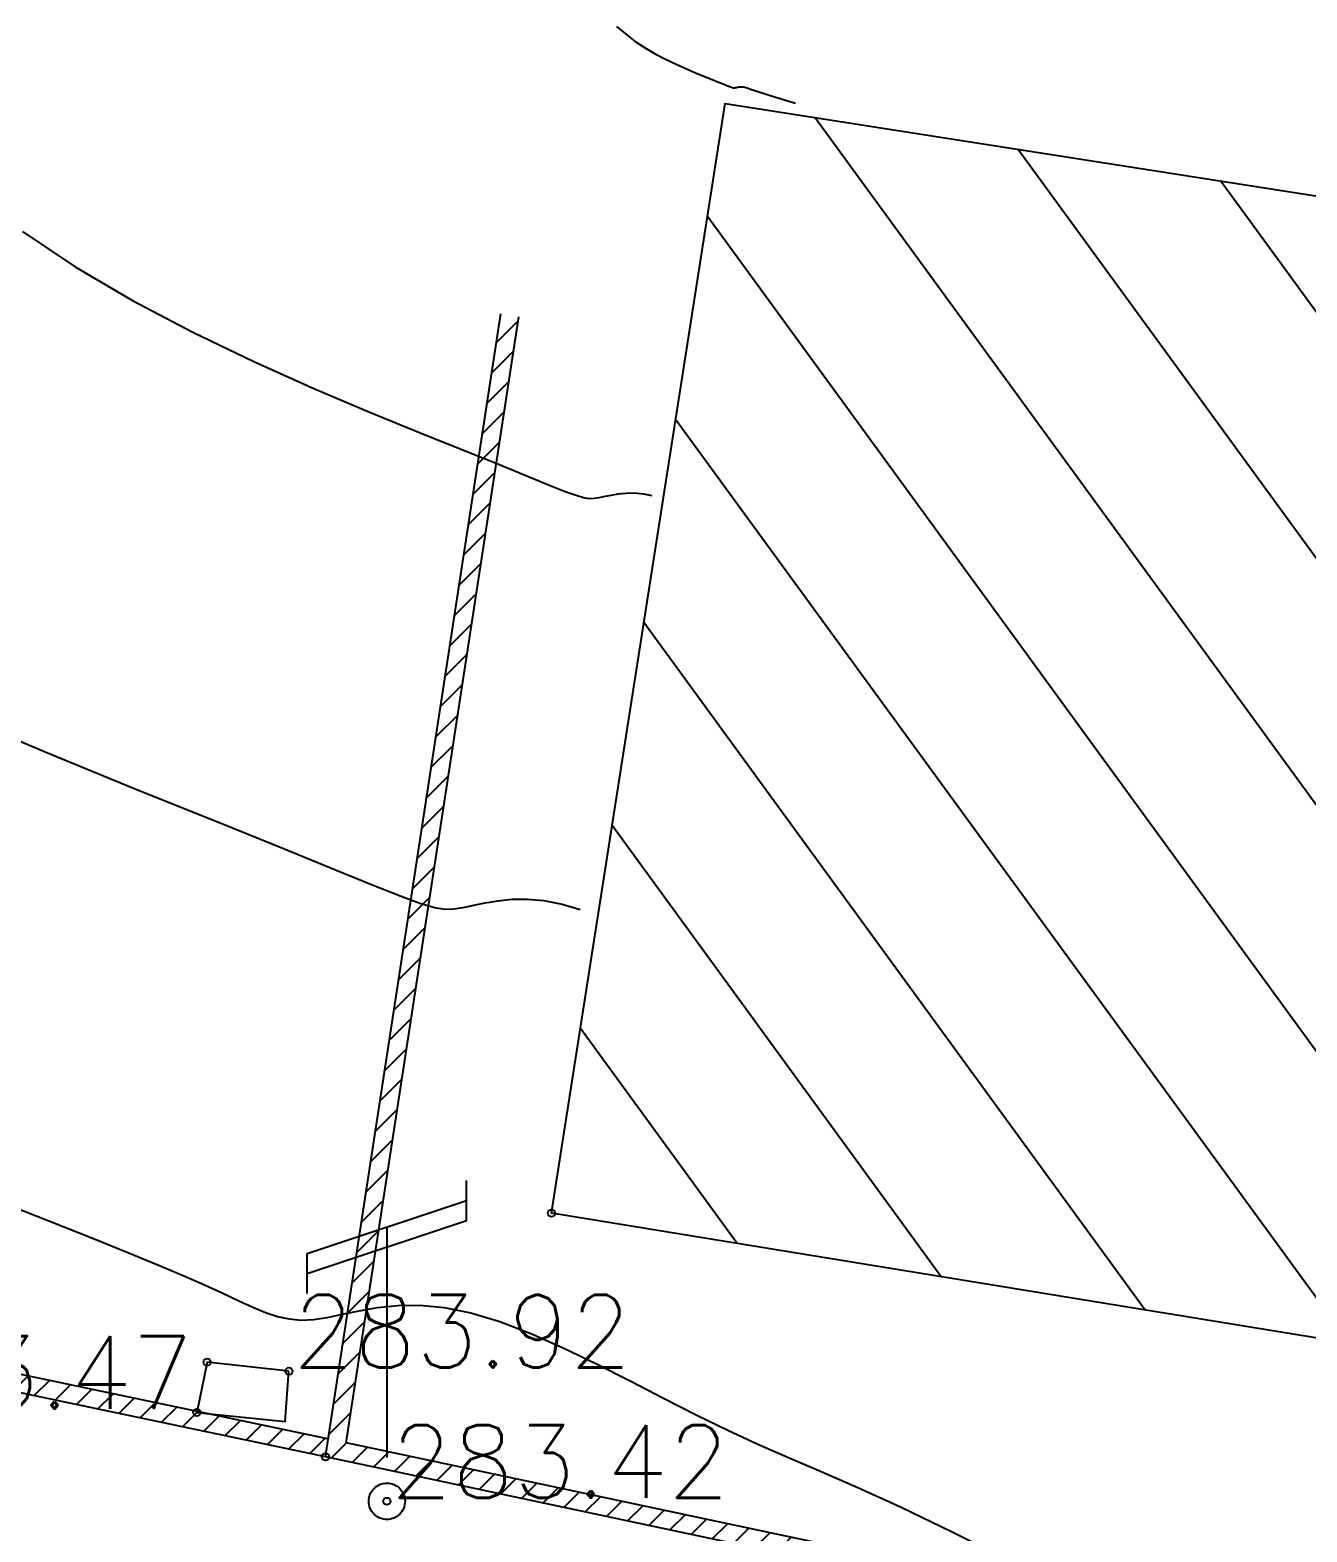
# Model space of a CAD drawing. Extents: x 524954 to 526204, y 9523489 to 9524010.
# Drawn here: x 525824.67 to 525842.26, y 9523749.57 to 9523770.25 of the extents above; entities that cross this region are included whole.
import ezdxf
from ezdxf.enums import TextEntityAlignment as Align

# ---------------------------------------------------------------- set-up
doc = ezdxf.new("R2010")
doc.units = 0
doc.header["$PDMODE"] = 33
doc.header["$PDSIZE"] = 0.1
doc.linetypes.add('CACHE2', pattern=[4.7625, 3.175, -1.5875])
for name, color, linetype in [('Bati', 6, 'Continuous'), ('Bati_H', 1, 'Continuous'), ('Cloture', 7, 'Continuous'), ('CN_01_00', 3, 'Continuous'), ('CN_02_00', 4, 'Continuous'), ('CN_05_00', 6, 'Continuous'), ('Murs', 1, 'Continuous'), ('Réseau_Electrique', 1, 'CACHE2'), ('TopoAlt', 3, 'Continuous'), ('TOPOJIS', 7, 'Continuous')]:
    doc.layers.add(name, color=color, linetype=linetype)
doc.styles.add('Simplex 1.0', font='Simplex.shx', dxfattribs={"width": 0.99, "height": 1})
pattern_1 = [(45, (0, 0), (-0.1767766952966, 0.1767766952966), [])]

# ---------------------------------------------------------------- blocks, each defined once
blk = doc.blocks.new('TCPOINT M')
at = {"color": 0}
blk.add_point((0, 0), dxfattribs=at)
at = {"layer": 'TopoAlt', "style": 'Simplex 1.0', "width": 0.99}
blk.add_attdef('ALT', (0.15, 0.15), '', height=1, dxfattribs=at)
blk = doc.blocks.new('e004')
at = {"color": 0}
blk.add_line((0, 3.777478), (0, 0.25), dxfattribs=at)
for points in [[(-1.096503, 3.137365), (-1.096503, 3.412949), (1.096503, 4.142007), (1.096503, 4.417591)], [(-1.096503, 2.861781), (-1.096503, 3.137365), (1.096503, 3.866423), (1.096503, 4.142007)]]:
    blk.add_lwpolyline(points, dxfattribs=at)
blk.add_circle((0, 0), 0.25, dxfattribs=at)

msp = doc.modelspace()

# ---------------------------------------------------------------- hatches: boundary and pattern name
at = {"layer": 'Bati_H'}
h = msp.add_hatch(dxfattribs=at)
h.set_pattern_fill('_U', color=256, scale=2, angle=-53.8928, style=0, pattern_type=0)
h.set_pattern_definition([(306.107232674, (0, 0), (1.61583100173, 1.17859669685), [])])
h.paths.add_polyline_path([(525850.859, 9523766.638), (525848.452, 9523751.249), (525831.851, 9523753.957), (525834.242, 9523769.238)])
at = {"layer": 'Murs'}
h = msp.add_hatch(dxfattribs=at)
h.set_pattern_fill('_U', color=256, scale=0.25, angle=45, style=0, pattern_type=0)
h.set_pattern_definition(pattern_1)
h.paths.add_polyline_path([(525828.739, 9523750.601), (525810.164, 9523754.498), (525814.103, 9523773.313), (525834.777, 9523770.641), (525834.745, 9523770.393), (525814.3, 9523773.035), (525810.46, 9523754.692), (525828.79, 9523750.846)])
h = msp.add_hatch(dxfattribs=at)
h.set_pattern_fill('_U', color=256, scale=0.25, angle=45, style=0, pattern_type=0)
h.set_pattern_definition(pattern_1)
h.paths.add_polyline_path([(525874.373, 9523763.858), (525868.238, 9523742.215), (525828.739, 9523750.601), (525831.154, 9523766.338), (525831.401, 9523766.3), (525829.022, 9523750.796), (525868.061, 9523742.508), (525874.132, 9523763.926)])

# ---------------------------------------------------------------- linework, layer by layer
at = {"layer": 'Bati', "flags": 128}
msp.add_lwpolyline([(525850.859, 9523766.638), (525848.452, 9523751.249), (525831.851, 9523753.957), (525834.242, 9523769.238), (525834.242, 9523769.238)], close=True, dxfattribs=at)
at = {"layer": 'Cloture', "flags": 128}
for points in [[(525828.739, 9523750.601), (525810.164, 9523754.498), (525814.103, 9523773.313), (525834.777, 9523770.641)], [(525828.79, 9523750.846), (525810.46, 9523754.692), (525814.3, 9523773.035), (525834.745, 9523770.393)], [(525874.373, 9523763.858), (525868.238, 9523742.215), (525828.739, 9523750.601), (525831.154, 9523766.338)], [(525874.132, 9523763.926), (525868.061, 9523742.508), (525829.022, 9523750.796), (525831.401, 9523766.3)], [(525848.452, 9523751.249), (525831.851, 9523753.957)], [(525828.236, 9523751.78), (525827.108, 9523751.905), (525826.967, 9523751.213), (525828.183, 9523751.088), (525828.236, 9523751.78)]]:
    msp.add_lwpolyline(points, dxfattribs=at)
at = {"layer": 'CN_01_00', "elevation": 287, "flags": 128}
msp.add_lwpolyline([(525832.748, 9523770.296), (525832.888, 9523770.183), (525833.005, 9523770.091), (525833.13, 9523770.007), (525833.268, 9523769.926), (525833.412, 9523769.851), (525833.558, 9523769.78), (525833.701, 9523769.716), (525833.836, 9523769.659), (525833.959, 9523769.608), (525834.065, 9523769.566), (525834.15, 9523769.532), (525834.216, 9523769.505), (525834.266, 9523769.484), (525834.302, 9523769.47), (525834.328, 9523769.461), (525834.346, 9523769.455), (525834.359, 9523769.453), (525834.371, 9523769.453), (525834.384, 9523769.455), (525834.397, 9523769.458), (525834.412, 9523769.461), (525834.429, 9523769.464), (525834.447, 9523769.466), (525834.467, 9523769.466), (525834.489, 9523769.464), (525834.513, 9523769.46), (525834.544, 9523769.45), (525834.604, 9523769.43), (525834.722, 9523769.392), (525834.924, 9523769.327), (525835.21, 9523769.239)], dxfattribs=at)
at = {"layer": 'CN_02_00', "flags": 128}
for points, elevation in [([(525824.566, 9523767.475), (525825.29, 9523766.987), (525826.081, 9523766.523), (525826.911, 9523766.088), (525827.752, 9523765.684), (525828.577, 9523765.314), (525829.358, 9523764.983), (525830.067, 9523764.693), (525830.676, 9523764.448), (525831.166, 9523764.25), (525831.546, 9523764.095), (525831.832, 9523763.978), (525832.04, 9523763.895), (525832.189, 9523763.841), (525832.294, 9523763.81), (525832.372, 9523763.798), (525832.439, 9523763.8), (525832.51, 9523763.811), (525832.589, 9523763.827), (525832.675, 9523763.845), (525832.771, 9523763.861), (525832.875, 9523763.872), (525832.991, 9523763.874), (525833.117, 9523763.863), (525833.231, 9523763.84)], 286), ([(525824.227, 9523754.128), (525824.929, 9523753.85), (525825.521, 9523753.615), (525826.017, 9523753.415), (525826.432, 9523753.245), (525826.779, 9523753.099), (525827.072, 9523752.97), (525827.324, 9523752.854), (525827.544, 9523752.751), (525827.738, 9523752.663), (525827.914, 9523752.59), (525828.079, 9523752.535), (525828.239, 9523752.5), (525828.402, 9523752.485), (525828.575, 9523752.492), (525828.764, 9523752.521), (525828.972, 9523752.565), (525829.202, 9523752.613), (525829.454, 9523752.656), (525829.733, 9523752.684), (525830.038, 9523752.688), (525830.374, 9523752.659), (525830.741, 9523752.586), (525831.141, 9523752.464), (525831.567, 9523752.299), (525832.013, 9523752.101), (525832.471, 9523751.881), (525832.934, 9523751.647), (525833.395, 9523751.41), (525833.845, 9523751.18), (525834.279, 9523750.967), (525834.695, 9523750.776), (525835.114, 9523750.593), (525835.563, 9523750.399), (525836.071, 9523750.177), (525836.665, 9523749.906), (525837.371, 9523749.569), (525838.218, 9523749.147)], 284)]:
    msp.add_lwpolyline(points, dxfattribs=dict(at, elevation=elevation))
at = {"layer": 'CN_05_00', "elevation": 285, "flags": 128}
msp.add_lwpolyline([(525823.453, 9523760.912), (525824.879, 9523760.307), (525826.174, 9523759.777), (525827.287, 9523759.33), (525828.182, 9523758.968), (525828.875, 9523758.685), (525829.397, 9523758.472), (525829.779, 9523758.32), (525830.05, 9523758.221), (525830.242, 9523758.165), (525830.384, 9523758.143), (525830.507, 9523758.146), (525830.637, 9523758.166), (525830.781, 9523758.196), (525830.939, 9523758.229), (525831.113, 9523758.258), (525831.304, 9523758.278), (525831.515, 9523758.281), (525831.745, 9523758.261), (525831.998, 9523758.211), (525832.244, 9523758.136)], dxfattribs=at)

# ---------------------------------------------------------------- block references
at = {"layer": 'Réseau_Electrique'}
msp.add_blockref('e004', (525829.584, 9523749.989), dxfattribs=at)
at = {"layer": 'TOPOJIS'}
for p in [(525831.851, 9523753.957), (525827.108, 9523751.905, 283.83), (525828.739, 9523750.601, 283.59)]:
    msp.add_blockref('TCPOINT M', p, dxfattribs=at)
ref = msp.add_blockref('TCPOINT M', (525828.236, 9523751.78, 283.92), dxfattribs=at)
ref.add_attrib('ALT', '283.92', (525828.286, 9523751.83, 283.92), dxfattribs={"layer": 'TopoAlt', "height": 1, "style": 'Simplex 1.0', "width": 0.99})
ref = msp.add_blockref('TCPOINT M', (525826.967, 9523751.213, 283.47), dxfattribs=at)
ref.add_attrib('ALT', '283.47', dxfattribs={"layer": 'TopoAlt', "height": 1, "style": 'Simplex 1.0', "width": 0.99}).set_placement((525826.917, 9523751.263, 283.47), align=Align.RIGHT)
ref = msp.add_blockref('TCPOINT M', (525829.584, 9523749.989, 283.42), dxfattribs=at)
ref.add_attrib('ALT', '283.42', (525829.634, 9523750.039, 283.42), dxfattribs={"layer": 'TopoAlt', "height": 1, "style": 'Simplex 1.0', "width": 0.99})

doc.saveas('drawing.dxf')
